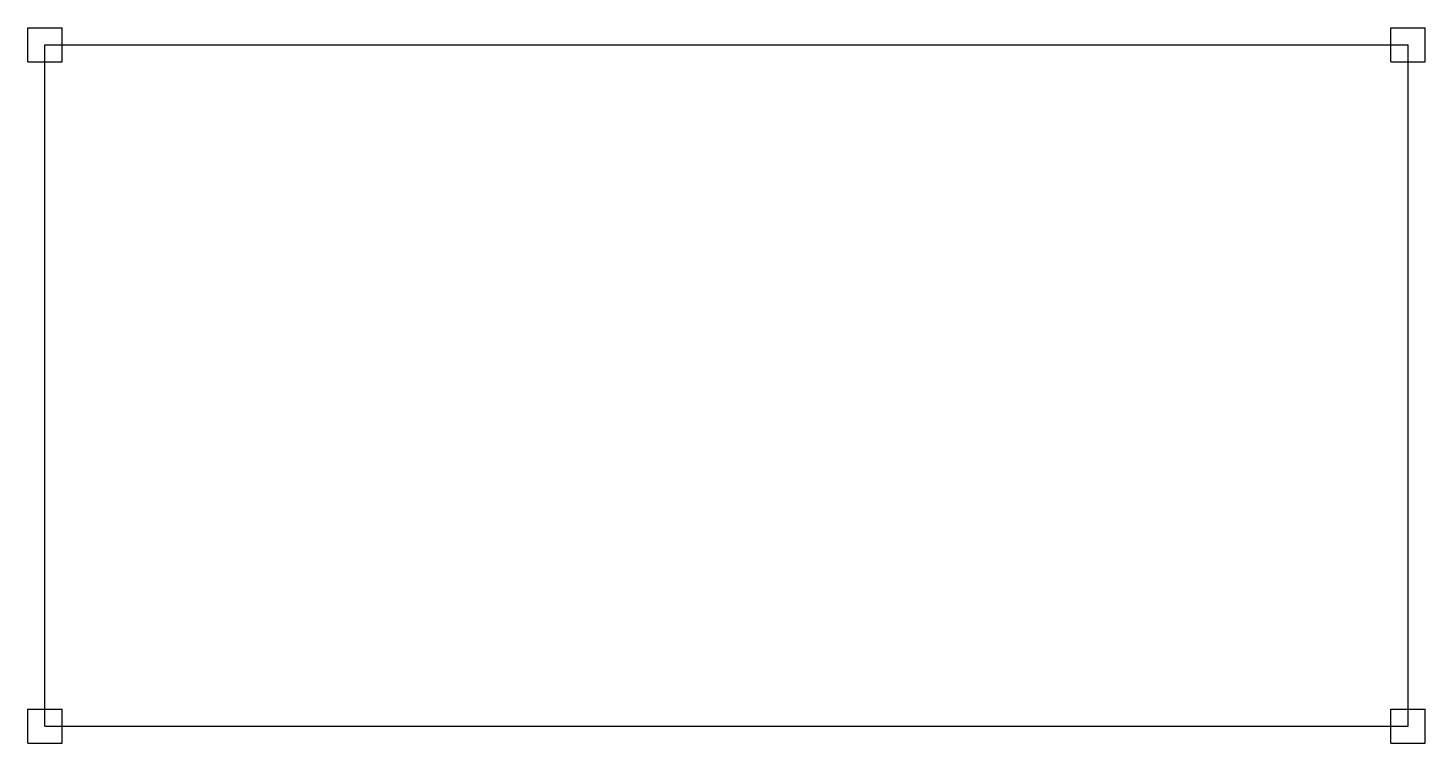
# Model space of a CAD drawing. Header units: millimetres. Extents: x -1025 to 1025, y -525 to 525.
import ezdxf

# ---------------------------------------------------------------- set-up
doc = ezdxf.new("R2010")
doc.units = ezdxf.units.MM

msp = doc.modelspace()

# ---------------------------------------------------------------- linework, layer by layer
for p, q in [((-1025, 475, 500), (-1025, 525, 500)), ((-1025, 525, -500), (-1025, 525, 500)), ((-1025, 475, -500), (-1025, 525, -500)), ((-1025, 525, -500), (-975, 525, -500)), ((-1025, 525, -500), (-1025, 525, 500)), ((-1025, 525, 500), (-975, 525, 500)), ((-1025, 475, -500), (-1025, 525, -500)), ((-1025, 525, -500), (-975, 525, -500)), ((-1025, 475, 500), (-1025, 525, 500)), ((-1025, 525, 500), (-975, 525, 500)), ((-975, 475, -500), (-975, 525, -500)), ((-975, 525, -500), (-975, 525, 500)), ((-975, 475, 500), (-975, 525, 500)), ((-975, 525, -500), (-975, 525, 500)), ((-975, 475, -500), (-975, 525, -500)), ((-975, 475, 500), (-975, 525, 500)), ((975, 475, 500), (975, 525, 500)), ((975, 525, -500), (975, 525, 500)), ((975, 475, -500), (975, 525, -500)), ((975, 525, -500), (1025, 525, -500)), ((975, 525, -500), (975, 525, 500)), ((975, 525, 500), (1025, 525, 500)), ((975, 475, -500), (975, 525, -500)), ((975, 525, -500), (1025, 525, -500)), ((975, 475, 500), (975, 525, 500)), ((975, 525, 500), (1025, 525, 500)), ((1025, 475, -500), (1025, 525, -500)), ((1025, 525, -500), (1025, 525, 500)), ((1025, 475, 500), (1025, 525, 500)), ((1025, 525, -500), (1025, 525, 500)), ((1025, 475, -500), (1025, 525, -500)), ((1025, 475, 500), (1025, 525, 500)), ((-1000, -500, 1005), (-1000, 500, 1005)), ((-1000, 500, 995), (-1000, 500, 1005)), ((-1000, -500, 995), (-1000, 500, 995)), ((-1000, 500, 995), (1000, 500, 995)), ((-1000, 500, 995), (-1000, 500, 1005)), ((-1000, 500, 1005), (1000, 500, 1005)), ((-1000, -500, 995), (-1000, 500, 995)), ((-1000, 500, 995), (1000, 500, 995)), ((-1000, -500, 1005), (-1000, 500, 1005)), ((-1000, 500, 1005), (1000, 500, 1005)), ((1000, -500, 995), (1000, 500, 995)), ((1000, 500, 995), (1000, 500, 1005)), ((1000, -500, 1005), (1000, 500, 1005)), ((1000, 500, 995), (1000, 500, 1005)), ((1000, -500, 995), (1000, 500, 995)), ((1000, -500, 1005), (1000, 500, 1005)), ((-1025, 475, -500), (-1025, 475, 500)), ((-1025, 475, -500), (-975, 475, -500)), ((-1025, 475, 500), (-975, 475, 500)), ((-1025, 475, -500), (-1025, 475, 500)), ((-1025, 475, -500), (-975, 475, -500)), ((-1025, 475, 500), (-975, 475, 500)), ((-975, 475, -500), (-975, 475, 500)), ((-975, 475, -500), (-975, 475, 500)), ((975, 475, -500), (975, 475, 500)), ((975, 475, -500), (1025, 475, -500)), ((975, 475, 500), (1025, 475, 500)), ((975, 475, -500), (975, 475, 500)), ((975, 475, -500), (1025, 475, -500)), ((975, 475, 500), (1025, 475, 500)), ((1025, 475, -500), (1025, 475, 500)), ((1025, 475, -500), (1025, 475, 500)), ((-1025, -525, 500), (-1025, -475, 500)), ((-1025, -475, -500), (-1025, -475, 500)), ((-1025, -525, -500), (-1025, -475, -500)), ((-1025, -475, -500), (-975, -475, -500)), ((-1025, -475, -500), (-1025, -475, 500)), ((-1025, -475, 500), (-975, -475, 500)), ((-1025, -525, -500), (-1025, -475, -500)), ((-1025, -475, -500), (-975, -475, -500)), ((-1025, -525, 500), (-1025, -475, 500)), ((-1025, -475, 500), (-975, -475, 500)), ((-975, -525, -500), (-975, -475, -500)), ((-975, -475, -500), (-975, -475, 500)), ((-975, -525, 500), (-975, -475, 500)), ((-975, -475, -500), (-975, -475, 500)), ((-975, -525, -500), (-975, -475, -500)), ((-975, -525, 500), (-975, -475, 500)), ((975, -525, 500), (975, -475, 500)), ((975, -475, -500), (975, -475, 500)), ((975, -525, -500), (975, -475, -500)), ((975, -475, -500), (1025, -475, -500)), ((975, -475, -500), (975, -475, 500)), ((975, -475, 500), (1025, -475, 500)), ((975, -525, -500), (975, -475, -500)), ((975, -475, -500), (1025, -475, -500)), ((975, -525, 500), (975, -475, 500)), ((975, -475, 500), (1025, -475, 500)), ((1025, -525, -500), (1025, -475, -500)), ((1025, -475, -500), (1025, -475, 500)), ((1025, -525, 500), (1025, -475, 500)), ((1025, -475, -500), (1025, -475, 500)), ((1025, -525, -500), (1025, -475, -500)), ((1025, -525, 500), (1025, -475, 500)), ((-1000, -500, 995), (-1000, -500, 1005)), ((-1000, -500, 995), (1000, -500, 995)), ((-1000, -500, 1005), (1000, -500, 1005)), ((-1000, -500, 995), (-1000, -500, 1005)), ((-1000, -500, 995), (1000, -500, 995)), ((-1000, -500, 1005), (1000, -500, 1005)), ((1000, -500, 995), (1000, -500, 1005)), ((1000, -500, 995), (1000, -500, 1005)), ((-1025, -525, -500), (-1025, -525, 500)), ((-1025, -525, -500), (-975, -525, -500)), ((-1025, -525, 500), (-975, -525, 500)), ((-1025, -525, -500), (-1025, -525, 500)), ((-1025, -525, -500), (-975, -525, -500)), ((-1025, -525, 500), (-975, -525, 500)), ((-975, -525, -500), (-975, -525, 500)), ((-975, -525, -500), (-975, -525, 500)), ((975, -525, -500), (975, -525, 500)), ((975, -525, -500), (1025, -525, -500)), ((975, -525, 500), (1025, -525, 500)), ((975, -525, -500), (975, -525, 500)), ((975, -525, -500), (1025, -525, -500)), ((975, -525, 500), (1025, -525, 500)), ((1025, -525, -500), (1025, -525, 500)), ((1025, -525, -500), (1025, -525, 500))]:
    msp.add_line(p, q)

doc.saveas('drawing.dxf')
